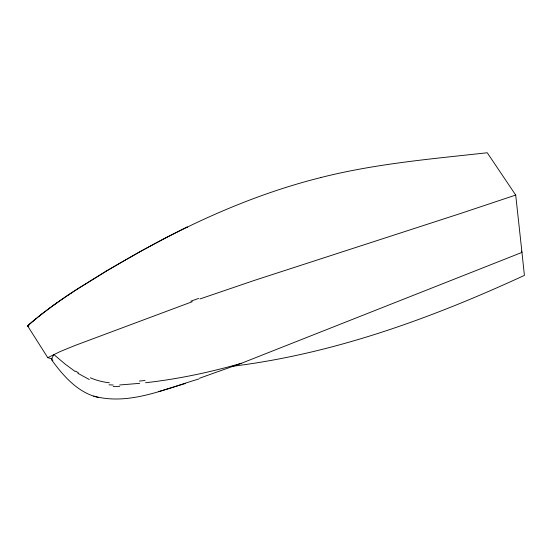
<?xml version="1.0" encoding="UTF-8"?>
<svg xmlns="http://www.w3.org/2000/svg" width="552" height="552" viewBox="0 0 552 552"><rect width="100%" height="100%" fill="white"/><g stroke="black" fill="none" stroke-linecap="round" stroke-linejoin="round"><path stroke-width="0.83" d="M187.1 227.734L187.204 226.927L164.399 238.492L140.222 251.574L108.095 270.004L79.799 287.488M28 325.528L27.6 325.887L47.755 357.668L52.095 358.945M28.131 325.411L28.669 324.935M29.201 324.459L27.6 325.887L28.483 325.97M28.828 324.797L31.112 322.803M29.339 324.341L29.877 323.872M30.015 323.748L30.56 323.279M30.705 323.161L33.327 320.912M31.25 322.685L31.802 322.209M31.94 322.092L32.354 321.74M32.492 321.623L35.88 318.794M33.258 320.981L34.314 320.091M34.396 320.036L39.358 315.979M35.928 318.773L36.598 318.207M37.081 317.828L39.799 315.627M39.427 315.951L41.131 314.578M39.868 315.599L41.579 314.226M41.207 314.543L42.021 313.881M41.655 314.192L42.469 313.529M42.104 313.84L44.125 312.253M42.552 313.488L49.335 308.32M44.105 312.294L49.956 307.857M49.39 308.313L53.089 305.567M50.004 307.857L53.565 305.221M53.061 305.629L53.882 304.994M53.516 305.297L55.469 303.848M53.972 304.966L57.07 302.71M55.414 303.938L57.553 302.372M56.987 302.813L59.968 300.674M57.732 302.289L61.265 299.77M59.975 300.723L62.079 299.205M61.479 299.674L67.344 295.61M62.245 299.087L62.9 298.639M62.99 298.632L68.338 294.94M67.399 295.637L69.172 294.382M68.365 294.982L70.173 293.712M69.345 294.333L71.174 293.043M70.318 293.678L72.181 292.381M71.298 293.029L75.037 290.497M72.277 292.381L79.799 287.419M75.12 290.518L107.385 270.425M107.412 270.528C174.156 230.646 245.109 196.491 320.815 177.558M47.755 357.668L60.106 351.589L75.127 345.442L192.296 301.696M28.98 325.259L27.6 325.887L28.276 325.949M199.403 378.265L241.272 363.34L521.971 252.402L515.706 195.07L487.257 152.759C431.56 158.907 375.332 163.716 320.871 177.537M199.962 298.956L254.534 280.347L460.126 213.617L515.706 195.07M198.837 378.989C165.227 388.725 129.209 405.865 93.661 396.088M185.486 383.461L158.541 391.637M241.272 363.34C209.939 372.324 177.93 379.12 145.528 382.729M52.916 360.159C49.88 360.339 53.427 355.819 53.854 354.522L65.295 364.216L75.203 371.531M232.157 366.321C334.215 353.77 431.505 318.207 524.4 275.393L521.971 252.402L521.329 251.043M139.711 383.35L119.68 384.972M113.298 385.048L109.02 384.806M98.449 397.474C78.046 392.851 63.528 376.195 51.743 360.028M89.3 379.541L77.942 373.331M190.868 301.192A343.965 63.225 -17.3 0 1 198.637 298.404M78.432 372.869A109.462 81.813 9.3 0 1 75.7 371.089M109.337 382.757A58.595 50.618 -2.3 0 1 90.349 377.782M119.708 386.331A84.27 77.301 -10.2 0 1 113.215 386.4M145.059 380.473A251.05 115.52 -4.9 0 1 139.366 381.073"/></g></svg>
